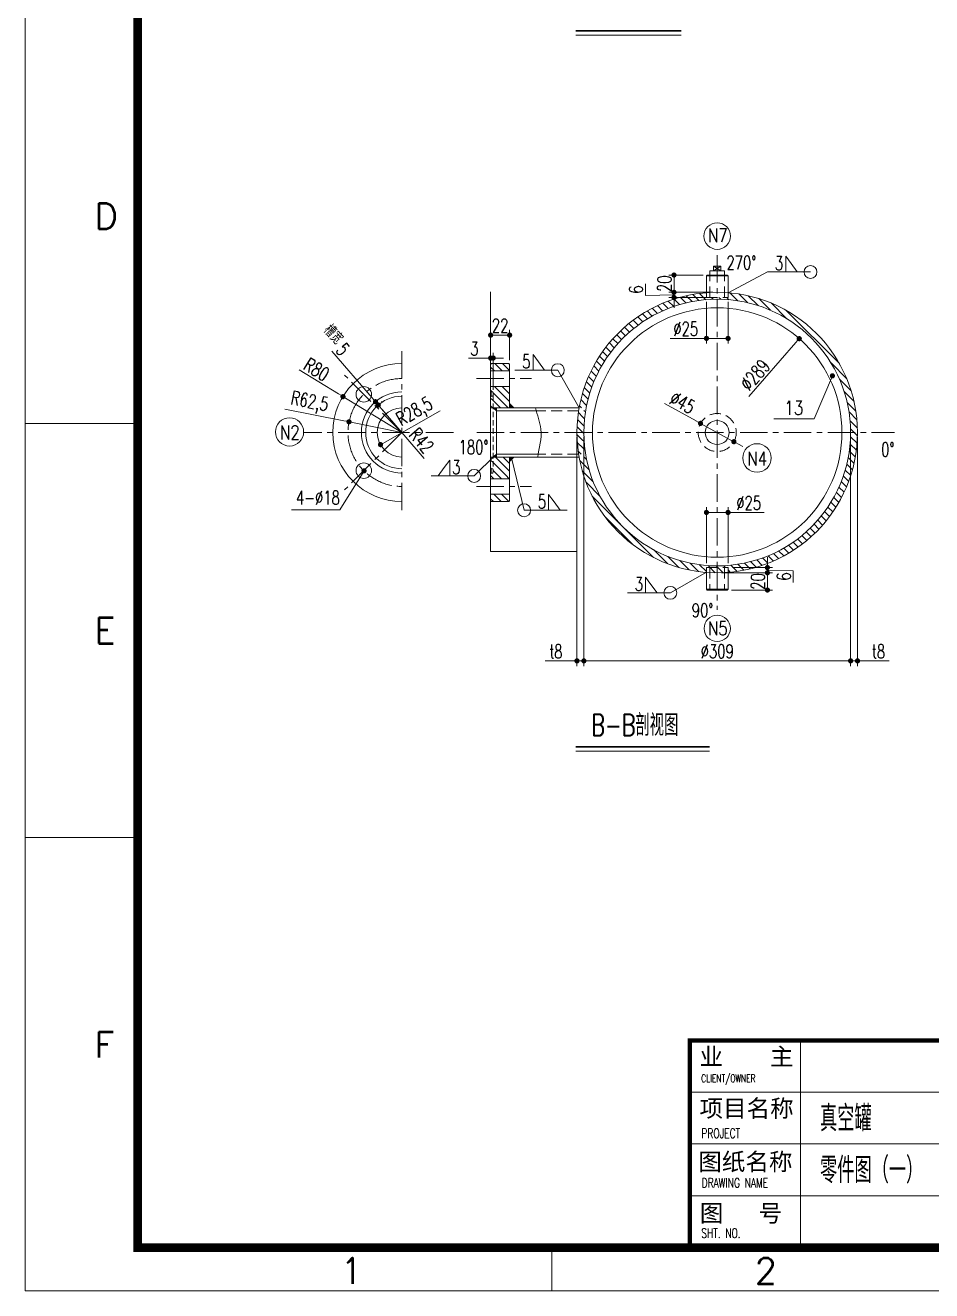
# Model space of a CAD drawing. Header units: millimetres. Extents: x 5291 to 15040, y -2201 to 1723.
# Drawn here: x 10390 to 11440, y -2201 to -735 of the extents above; entities that cross this region are included whole.
import ezdxf

# ---------------------------------------------------------------- set-up
doc = ezdxf.new("R2010")
doc.units = ezdxf.units.MM
doc.header["$LTSCALE"] = 0.5
doc.linetypes.add('CENTER', pattern=[50.8, 31.75, -6.35, 6.35, -6.35])
doc.linetypes.add('DASHED', pattern=[19.05, 12.7, -6.35])
for name, color, linetype, lineweight in [('图层1', 7, 'Continuous', 5), ('图层2', 2, 'Continuous', 20), ('图层5', 3, 'CENTER', 5), ('图框', 7, 'Continuous', 9)]:
    doc.layers.add(name, color=color, linetype=linetype, lineweight=lineweight)
doc.styles.add('图框文字1', font='romans.shx', dxfattribs={"bigfont": 'hztxt.shx'})
doc.styles.add('图框文字2', font='SIMKAI.TTF')
doc.styles.add('标注文字', font='txt.shx', dxfattribs={"width": 0.8, "bigfont": 'hztxt.shx'})
doc.styles.add('样式 1', font='txt.shx', dxfattribs={"width": 0.7, "height": 16, "bigfont": 'hzdx.shx'})
doc.dimstyles.new('ISO-25', dxfattribs={"dimtxt": 13, "dimasz": 11, "dimexe": 6, "dimexo": 5, "dimgap": 4, "dimtad": 1, "dimtxsty": 'Standard', "dimcen": 2.5, "dimadec": 0, "dimazin": 0, "dimtfac": 1, "dimtmove": 0, "dimatfit": 3, "dimfxl": 0, "dimarcsym": 0})
pattern_1 = [(135, (23081.793, -1492.0857), (4.490128, 4.490128), [])]

# ---------------------------------------------------------------- blocks, each defined once
blk = doc.blocks.new('_Dot')
at = {"color": 0, "linetype": 'ByBlock', "lineweight": -2}
blk.add_line((-0.5, 0), (-1, 0), dxfattribs=at)
at = {"color": 0, "linetype": 'ByBlock', "const_width": 0.5}
blk.add_lwpolyline([(-0.25, 0, 1), (0.25, 0, 1)], format="xyb", close=True, dxfattribs=at)
blk = doc.blocks.new('*D70')
at = {"layer": 'Defpoints', "color": 0, "lineweight": 9}
for p in [(11037.4, -1206.6), (11346.4, -1206.6), (11037.4, -1471.2)]:
    blk.add_point(p, dxfattribs=at)
at = {"layer": '图层1', "color": 4, "lineweight": 9}
for p, q in [((11037.4, -1211.6), (11037.4, -1477.2)), ((11346.4, -1211.6), (11346.4, -1477.2)), ((11340.4, -1471.2), (11043.4, -1471.2))]:
    blk.add_line(p, q, dxfattribs=at)
at = {"layer": '图层1', "color": 4, "lineweight": 9, "xscale": 6, "yscale": 6, "zscale": 6, "rotation": 180}
blk.add_blockref('_Dot', (11037.4, -1471.2), dxfattribs=at)
at = {"layer": '图层1', "color": 4, "lineweight": 9, "xscale": 6, "yscale": 6, "zscale": 6}
blk.add_blockref('_Dot', (11346.4, -1471.2), dxfattribs=at)
at = {"layer": '图层1', "color": 4, "lineweight": 9, "insert": (11191.9, -1460.2), "char_height": 16, "attachment_point": 5, "style": '样式 1'}
blk.add_mtext('%%C309', dxfattribs=at)
blk = doc.blocks.new('*D71')
at = {"layer": 'Defpoints', "color": 0, "lineweight": 9}
for p in [(11346.4, -1206.6), (11354.4, -1206.6), (11354.4, -1471.2)]:
    blk.add_point(p, dxfattribs=at)
at = {"layer": '图层1', "color": 4, "lineweight": 9}
for p, q in [((11346.4, -1211.6), (11346.4, -1477.2)), ((11354.4, -1211.6), (11354.4, -1477.2)), ((11340.4, -1471.2), (11334.4, -1471.2)), ((11346.4, -1471.2), (11354.4, -1471.2)), ((11360.4, -1471.2), (11391, -1471.2))]:
    blk.add_line(p, q, dxfattribs=at)
at = {"layer": '图层1', "color": 4, "lineweight": 9, "xscale": 6, "yscale": 6, "zscale": 6}
blk.add_blockref('_Dot', (11346.4, -1471.2), dxfattribs=at)
at = {"layer": '图层1', "color": 4, "lineweight": 9, "xscale": 6, "yscale": 6, "zscale": 6, "rotation": 180}
blk.add_blockref('_Dot', (11354.4, -1471.2), dxfattribs=at)
at = {"layer": '图层1', "color": 4, "lineweight": 9, "insert": (11378.7, -1460.2), "char_height": 16, "attachment_point": 5, "style": '样式 1'}
blk.add_mtext('t8', dxfattribs=at)
blk = doc.blocks.new('*D72')
at = {"layer": 'Defpoints', "color": 0, "lineweight": 9}
for p in [(11029.4, -1206.6), (11037.4, -1206.6), (11029.4, -1471.2)]:
    blk.add_point(p, dxfattribs=at)
at = {"layer": '图层1', "color": 4, "lineweight": 9}
for p, q in [((11029.4, -1211.6), (11029.4, -1477.2)), ((11037.4, -1211.6), (11037.4, -1477.2)), ((11023.4, -1471.2), (10992.7, -1471.2)), ((11037.4, -1471.2), (11029.4, -1471.2)), ((11043.4, -1471.2), (11049.4, -1471.2))]:
    blk.add_line(p, q, dxfattribs=at)
at = {"layer": '图层1', "color": 4, "lineweight": 9, "xscale": 6, "yscale": 6, "zscale": 6}
blk.add_blockref('_Dot', (11029.4, -1471.2), dxfattribs=at)
at = {"layer": '图层1', "color": 4, "lineweight": 9, "xscale": 6, "yscale": 6, "zscale": 6, "rotation": 180}
blk.add_blockref('_Dot', (11037.4, -1471.2), dxfattribs=at)
at = {"layer": '图层1', "color": 4, "lineweight": 9, "insert": (11005, -1460.2), "char_height": 16, "attachment_point": 5, "style": '样式 1'}
blk.add_mtext('t8', dxfattribs=at)
blk = doc.blocks.new('*D73')
at = {"layer": 'Defpoints', "color": 0, "lineweight": 9}
for p in [(11191.9, -1369.1), (11250, -1369.1), (11203.4, -1389.1)]:
    blk.add_point(p, dxfattribs=at)
at = {"layer": '图层1', "color": 4, "lineweight": 9}
for p, q in [((11196.9, -1369.1), (11256, -1369.1)), ((11250, -1383.1), (11250, -1375.1)), ((11208.4, -1389.1), (11256, -1389.1))]:
    blk.add_line(p, q, dxfattribs=at)
at = {"layer": '图层1', "color": 4, "lineweight": 9, "xscale": 6, "yscale": 6, "zscale": 6}
for p, rotation in [((11250, -1369.1), 90), ((11250, -1389.1), 270)]:
    blk.add_blockref('_Dot', p, dxfattribs=dict(at, rotation=rotation))
at = {"layer": '图层1', "color": 4, "lineweight": 9, "insert": (11239, -1379.1), "char_height": 16, "attachment_point": 5, "rotation": 90, "style": '样式 1'}
blk.add_mtext('20', dxfattribs=at)
blk = doc.blocks.new('*D74')
at = {"layer": 'Defpoints', "color": 0, "lineweight": 9}
for p in [(11204.4, -1363.1), (11250, -1363.1), (11191.9, -1369.1)]:
    blk.add_point(p, dxfattribs=at)
at = {"layer": '图层1', "color": 4, "lineweight": 9}
for p, q in [((11209.4, -1363.1), (11256, -1363.1)), ((11250, -1357.1), (11250, -1351.1)), ((11250, -1369.1), (11250, -1363.1)), ((11250, -1369.1), (11250, -1363.1)), ((11196.9, -1369.1), (11256, -1369.1)), ((11250, -1366.1), (11280, -1366.8)), ((11250, -1375.1), (11250, -1381.1)), ((11280, -1366.8), (11280, -1380.3))]:
    blk.add_line(p, q, dxfattribs=at)
at = {"layer": '图层1', "color": 4, "lineweight": 9, "xscale": 6, "yscale": 6, "zscale": 6}
for p, rotation in [((11250, -1363.1), 270), ((11250, -1369.1), 90)]:
    blk.add_blockref('_Dot', p, dxfattribs=dict(at, rotation=rotation))
at = {"layer": '图层1', "color": 4, "lineweight": 9, "insert": (11269, -1373.5), "char_height": 16, "attachment_point": 5, "rotation": 90, "style": '样式 1'}
blk.add_mtext('6', dxfattribs=at)
blk = doc.blocks.new('*D75')
at = {"layer": 'Defpoints', "color": 0, "lineweight": 9}
for p in [(11180.4, -1024.1), (11141.8, -1044.1), (11191.9, -1044.1)]:
    blk.add_point(p, dxfattribs=at)
at = {"layer": '图层1', "color": 4, "lineweight": 9}
for p, q in [((11175.4, -1024.1), (11135.8, -1024.1)), ((11141.8, -1030.1), (11141.8, -1038.1)), ((11186.9, -1044.1), (11135.8, -1044.1))]:
    blk.add_line(p, q, dxfattribs=at)
at = {"layer": '图层1', "color": 4, "lineweight": 9, "xscale": 6, "yscale": 6, "zscale": 6}
for p, rotation in [((11141.8, -1024.1), 90), ((11141.8, -1044.1), 270)]:
    blk.add_blockref('_Dot', p, dxfattribs=dict(at, rotation=rotation))
at = {"layer": '图层1', "color": 4, "lineweight": 9, "insert": (11130.8, -1034.1), "char_height": 16, "attachment_point": 5, "rotation": 90, "style": '样式 1'}
blk.add_mtext('20', dxfattribs=at)
blk = doc.blocks.new('*D76')
at = {"layer": 'Defpoints', "color": 0, "lineweight": 9}
for p in [(11141.8, -1050.1), (11191.9, -1044.1), (11191.9, -1050.1)]:
    blk.add_point(p, dxfattribs=at)
at = {"layer": '图层1', "color": 4, "lineweight": 9}
for p, q in [((11108.7, -1047.7), (11108.7, -1034.2)), ((11141.8, -1038.1), (11141.8, -1032.1)), ((11141.8, -1047.1), (11108.7, -1047.7)), ((11186.9, -1044.1), (11135.8, -1044.1)), ((11186.9, -1050.1), (11135.8, -1050.1)), ((11141.8, -1044.1), (11141.8, -1050.1)), ((11141.8, -1044.1), (11141.8, -1050.1)), ((11141.8, -1056.1), (11141.8, -1062.1))]:
    blk.add_line(p, q, dxfattribs=at)
at = {"layer": '图层1', "color": 4, "lineweight": 9, "xscale": 6, "yscale": 6, "zscale": 6}
for p, rotation in [((11141.8, -1044.1), 270), ((11141.8, -1050.1), 90)]:
    blk.add_blockref('_Dot', p, dxfattribs=dict(at, rotation=rotation))
at = {"layer": '图层1', "color": 4, "lineweight": 9, "insert": (11097.7, -1040.9), "char_height": 16, "attachment_point": 5, "rotation": 90, "style": '样式 1'}
blk.add_mtext('6', dxfattribs=at)
blk = doc.blocks.new('*D132')
at = {"layer": 'Defpoints', "color": 0, "lineweight": 9}
for p in [(11204.4, -1299.2), (11179.4, -1363.1), (11204.4, -1363.1)]:
    blk.add_point(p, dxfattribs=at)
at = {"layer": '图层1', "color": 4, "lineweight": 9}
for p, q in [((11179.4, -1358.1), (11179.4, -1293.2)), ((11185.4, -1299.2), (11198.4, -1299.2)), ((11204.4, -1358.1), (11204.4, -1293.2)), ((11204.4, -1299.2), (11246.2, -1299.2))]:
    blk.add_line(p, q, dxfattribs=at)
at = {"layer": '图层1', "color": 4, "lineweight": 9, "xscale": 6, "yscale": 6, "zscale": 6, "rotation": 180}
blk.add_blockref('_Dot', (11179.4, -1299.2), dxfattribs=at)
at = {"layer": '图层1', "color": 4, "lineweight": 9, "xscale": 6, "yscale": 6, "zscale": 6}
blk.add_blockref('_Dot', (11204.4, -1299.2), dxfattribs=at)
at = {"layer": '图层1', "color": 4, "lineweight": 9, "insert": (11228.3, -1288.2), "char_height": 16, "attachment_point": 5, "style": '样式 1'}
blk.add_mtext('%%c25', dxfattribs=at)
blk = doc.blocks.new('*D133')
at = {"layer": 'Defpoints', "color": 0, "lineweight": 9}
for p in [(11179.4, -1050.1), (11204.4, -1050.1), (11204.4, -1097.5)]:
    blk.add_point(p, dxfattribs=at)
at = {"layer": '图层1', "color": 4, "lineweight": 9}
for p, q in [((11179.4, -1055.1), (11179.4, -1103.5)), ((11204.4, -1055.1), (11204.4, -1103.5)), ((11179.4, -1097.5), (11137.5, -1097.5)), ((11198.4, -1097.5), (11185.4, -1097.5))]:
    blk.add_line(p, q, dxfattribs=at)
at = {"layer": '图层1', "color": 4, "lineweight": 9, "xscale": 6, "yscale": 6, "zscale": 6}
for p, rotation in [((11179.4, -1097.5), 180.0039764259171), ((11204.4, -1097.5), 0.003976425917068459)]:
    blk.add_blockref('_Dot', p, dxfattribs=dict(at, rotation=rotation))
at = {"layer": '图层1', "color": 4, "lineweight": 9, "insert": (11155.4, -1086.5), "char_height": 16, "attachment_point": 5, "rotation": 0.004, "style": '样式 1'}
blk.add_mtext('%%c25', dxfattribs=at)
blk = doc.blocks.new('*D134')
at = {"layer": 'Defpoints', "color": 0, "lineweight": 9}
for p in [(11172.5, -1196), (11211.2, -1217.2)]:
    blk.add_point(p, dxfattribs=at)
at = {"layer": '图层1', "color": 4, "lineweight": 9}
for p, q in [((11130.6, -1173), (11167.3, -1193.1)), ((11211.2, -1217.2), (11172.5, -1196)), ((11216.4, -1220.1), (11221.7, -1222.9))]:
    blk.add_line(p, q, dxfattribs=at)
at = {"layer": '图层1', "color": 4, "lineweight": 9, "xscale": 6, "yscale": 6, "zscale": 6}
for p, rotation in [((11172.5, -1196), 331.2714824617594), ((11211.2, -1217.2), 151.2714824617595)]:
    blk.add_blockref('_Dot', p, dxfattribs=dict(at, rotation=rotation))
at = {"layer": '图层1', "color": 4, "lineweight": 9, "insert": (11151.6, -1172), "char_height": 16, "attachment_point": 5, "rotation": 331.2715, "style": '样式 1'}
blk.add_mtext('%%c45', dxfattribs=at)
blk = doc.blocks.new('*D138')
at = {"layer": 'Defpoints', "color": 0, "lineweight": 9}
for p in [(11286.9, -1097.8), (11096.8, -1315.4)]:
    blk.add_point(p, dxfattribs=at)
at = {"layer": '图层1', "color": 4, "lineweight": 9}
blk.add_line((11228.4, -1164.8), (11283, -1102.3), dxfattribs=at)
at = {"layer": '图层1', "color": 4, "lineweight": 9, "xscale": 6, "yscale": 6, "zscale": 6, "rotation": 48.85093150876266}
blk.add_blockref('_Dot', (11286.9, -1097.8), dxfattribs=at)
at = {"layer": '图层1', "color": 4, "lineweight": 9, "insert": (11235.6, -1139.8), "char_height": 16, "attachment_point": 5, "rotation": 48.8509, "style": '样式 1'}
blk.add_mtext('∅289', dxfattribs=at)
blk = doc.blocks.new('图框(业主)')
at = {"layer": '图框', "color": 5}
for p, q in [((12.8, 24), (12.8, 0)), ((0, 18), (64, 18)), ((0, 12), (64, 12)), ((0, 6), (64, 6))]:
    blk.add_line(p, q, dxfattribs=at)
at = {"layer": '图框', "color": 5, "const_width": 0.5}
blk.add_lwpolyline([(0, 0), (64, 0), (64, 24), (0, 24)], close=True, dxfattribs=at)
at = {"layer": '图框', "color": 4, "style": '图框文字2'}
for s, p in [('业    主', (1.1, 21.13)), ('项目名称', (1.1, 15.13)), ('图纸名称', (0.96, 8.95)), ('图   号', (1.14, 2.98))]:
    blk.add_text(s, height=2, dxfattribs=at).set_placement(p)
at = {"layer": '图框', "color": 3, "style": '图框文字1', "width": 0.7}
for s, height, p in [('CLIENT/OWNER', 0.9, (1.3, 19.15)), ('PROJECT', 1.1, (1.32, 12.69)), ('DRAWING NAME', 1.1, (1.34, 6.95)), (' SHT. NO. ', 1.1, (0.79, 1.11))]:
    blk.add_text(s, height=height, dxfattribs=at).set_placement(p)
blk = doc.blocks.new('图框(A4)')
at = {"layer": '图框'}
for p, q in [((204.99, 442.59), (191.99, 442.59)), ((204.99, 394.59), (191.99, 394.59)), ((252.99, 347.09), (252.99, 342.09))]:
    blk.add_line(p, q, dxfattribs=at)
blk.add_lwpolyline([(191.99, 342.09), (401.99, 342.09), (401.99, 639.09), (191.99, 639.09)], close=True, dxfattribs=at)
at = {"layer": '图框', "color": 5, "const_width": 1}
blk.add_lwpolyline([(204.99, 347.09), (396.99, 347.09), (396.99, 634.09), (204.99, 634.09)], close=True, dxfattribs=at)
at = {"layer": '图框', "style": '图框文字1'}
for s, p in [('D', (199.99, 465.1)), ('E', (199.99, 417.1)), ('F', (199.99, 369.1)), ('1', (228.49, 342.89)), ('2', (276.49, 342.89))]:
    blk.add_text(s, height=3, dxfattribs=at).set_placement(p)
blk = doc.blocks.new('*D212')
at = {"layer": 'Defpoints', "color": 0, "lineweight": 9}
for p in [(10826.6, -1206.5), (10801.8, -1220.6)]:
    blk.add_point(p, dxfattribs=at)
at = {"layer": '图层1', "color": 4, "lineweight": 9}
blk.add_line((10871, -1181.5), (10807, -1217.6), dxfattribs=at)
at = {"layer": '图层1', "color": 4, "lineweight": 9, "xscale": 6, "yscale": 6, "zscale": 6, "rotation": 209.4377041786232}
blk.add_blockref('_Dot', (10801.8, -1220.6), dxfattribs=at)
at = {"layer": '图层1', "color": 4, "lineweight": 9, "insert": (10842, -1183.7), "char_height": 16, "attachment_point": 5, "rotation": 29.4377, "style": '样式 1'}
blk.add_mtext('R28,5', dxfattribs=at)
blk = doc.blocks.new('*D213')
at = {"layer": 'Defpoints', "color": 0, "lineweight": 9}
for p in [(10765.3, -1194.2), (10826.6, -1206.5)]:
    blk.add_point(p, dxfattribs=at)
at = {"layer": '图层1', "color": 4, "lineweight": 9}
for p, q in [((10691.1, -1179.4), (10759.5, -1193.1)), ((10826.6, -1206.5), (10765.3, -1194.2))]:
    blk.add_line(p, q, dxfattribs=at)
at = {"layer": '图层1', "color": 4, "lineweight": 9, "xscale": 6, "yscale": 6, "zscale": 6, "rotation": 348.6533299925478}
blk.add_blockref('_Dot', (10765.3, -1194.2), dxfattribs=at)
at = {"layer": '图层1', "color": 4, "lineweight": 9, "insert": (10719.4, -1172.4), "char_height": 16, "attachment_point": 5, "rotation": 348.6533, "style": '样式 1'}
blk.add_mtext('R62,5', dxfattribs=at)
blk = doc.blocks.new('*D214')
at = {"layer": 'Defpoints', "color": 0, "lineweight": 9}
for p in [(10758.3, -1165), (10826.6, -1206.5)]:
    blk.add_point(p, dxfattribs=at)
at = {"layer": '图层1', "color": 4, "lineweight": 9}
for p, q in [((10707.5, -1134.1), (10753.1, -1161.8)), ((10826.6, -1206.5), (10758.3, -1165))]:
    blk.add_line(p, q, dxfattribs=at)
at = {"layer": '图层1', "color": 4, "lineweight": 9, "xscale": 6, "yscale": 6, "zscale": 6, "rotation": 328.6860065285602}
blk.add_blockref('_Dot', (10758.3, -1165), dxfattribs=at)
at = {"layer": '图层1', "color": 4, "lineweight": 9, "insert": (10727.8, -1133.5), "char_height": 16, "attachment_point": 5, "rotation": 328.686, "style": '样式 1'}
blk.add_mtext('R80', dxfattribs=at)
blk = doc.blocks.new('*D215')
at = {"layer": 'Defpoints', "color": 0, "lineweight": 9}
for p in [(10951.4, -1093.7), (10929.4, -1127.6), (10951.4, -1127.6)]:
    blk.add_point(p, dxfattribs=at)
at = {"layer": '图层1', "color": 4, "lineweight": 9}
for p, q in [((10929.4, -1122.6), (10929.4, -1087.7)), ((10935.4, -1093.7), (10945.4, -1093.7)), ((10951.4, -1122.6), (10951.4, -1087.7))]:
    blk.add_line(p, q, dxfattribs=at)
at = {"layer": '图层1', "color": 4, "lineweight": 9, "xscale": 6, "yscale": 6, "zscale": 6, "rotation": 180}
blk.add_blockref('_Dot', (10929.4, -1093.7), dxfattribs=at)
at = {"layer": '图层1', "color": 4, "lineweight": 9, "xscale": 6, "yscale": 6, "zscale": 6}
blk.add_blockref('_Dot', (10951.4, -1093.7), dxfattribs=at)
at = {"layer": '图层1', "color": 4, "lineweight": 9, "insert": (10940.4, -1082.7), "char_height": 16, "attachment_point": 5, "style": '样式 1'}
blk.add_mtext('22', dxfattribs=at)
blk = doc.blocks.new('*D216')
at = {"layer": 'Defpoints', "color": 0, "lineweight": 9}
for p in [(10799.2, -1174.7), (10826.6, -1206.5)]:
    blk.add_point(p, dxfattribs=at)
at = {"layer": '图层1', "color": 4, "lineweight": 9}
blk.add_line((10852.5, -1236.7), (10803.1, -1179.2), dxfattribs=at)
at = {"layer": '图层1', "color": 4, "lineweight": 9, "xscale": 6, "yscale": 6, "zscale": 6, "rotation": 130.6919488227087}
blk.add_blockref('_Dot', (10799.2, -1174.7), dxfattribs=at)
at = {"layer": '图层1', "color": 4, "lineweight": 9, "insert": (10849.2, -1215.9), "char_height": 16, "attachment_point": 5, "rotation": 310.6919, "style": '样式 1'}
blk.add_mtext('R42', dxfattribs=at)
blk = doc.blocks.new('*D217')
at = {"layer": 'Defpoints', "color": 0, "lineweight": 9}
for p in [(10929.4, -1120.3), (10929.4, -1162), (10932.4, -1162)]:
    blk.add_point(p, dxfattribs=at)
at = {"layer": '图层1', "color": 4, "lineweight": 9}
for p, q in [((10929.4, -1157), (10929.4, -1114.3)), ((10932.4, -1157), (10932.4, -1114.3)), ((10923.4, -1120.3), (10903.9, -1120.3)), ((10932.4, -1120.3), (10929.4, -1120.3)), ((10938.4, -1120.3), (10944.4, -1120.3))]:
    blk.add_line(p, q, dxfattribs=at)
at = {"layer": '图层1', "color": 4, "lineweight": 9, "xscale": 6, "yscale": 6, "zscale": 6}
blk.add_blockref('_Dot', (10929.4, -1120.3), dxfattribs=at)
at = {"layer": '图层1', "color": 4, "lineweight": 9, "xscale": 6, "yscale": 6, "zscale": 6, "rotation": 180}
blk.add_blockref('_Dot', (10932.4, -1120.3), dxfattribs=at)
at = {"layer": '图层1', "color": 4, "lineweight": 9, "insert": (10910.6, -1109.3), "char_height": 16, "attachment_point": 5, "style": '样式 1'}
blk.add_mtext('3', dxfattribs=at)
blk = doc.blocks.new('*D211')
at = {"layer": 'Defpoints', "color": 0, "lineweight": 9}
for p in [(10796, -1170.9), (10796, -1170.9), (10799.2, -1174.7)]:
    blk.add_point(p, dxfattribs=at)
at = {"layer": '图层1', "color": 4, "lineweight": 9}
for p, q in [((10792.1, -1166.4), (10745.5, -1112.2)), ((10799.2, -1174.7), (10796, -1170.9)), ((10799.8, -1167.6), (10800.5, -1167)), ((10803, -1171.4), (10803.8, -1170.8)), ((10803.1, -1179.2), (10807.1, -1183.8))]:
    blk.add_line(p, q, dxfattribs=at)
at = {"layer": '图层1', "color": 4, "lineweight": 9, "xscale": 6, "yscale": 6, "zscale": 6}
for p, rotation in [((10796, -1170.9), 310.6919488227659), ((10799.2, -1174.7), 130.6919488227659)]:
    blk.add_blockref('_Dot', p, dxfattribs=dict(at, rotation=rotation))
at = {"layer": '图层1', "color": 4, "lineweight": 9, "insert": (10758.3, -1110.2), "char_height": 16, "attachment_point": 5, "rotation": 310.6919, "style": '样式 1'}
blk.add_mtext('5', dxfattribs=at)

msp = doc.modelspace()

# ---------------------------------------------------------------- hatches: boundary and pattern name
at = {"layer": '图层1', "lineweight": 9}
h = msp.add_hatch(dxfattribs=at)
h.set_pattern_fill('ANSI31', scale=2, angle=90, style=0)
h.set_pattern_definition([(135, (534.8805, -368.1193), (-4.490128, -4.490128), [])])
h.paths.add_polyline_path([(11204.36, -1044.56), (11204.36, -1050.08), (11191.86, -1050.08), (11191.86, -1052.08, -0.4142042), (11346.36, -1206.58), (11354.36, -1206.58, 0.3918274)])
h.paths.add_polyline_path([(11191.86, -1052.08), (11191.86, -1050.08), (11179.36, -1050.08), (11179.36, -1044.56, 0.3418269), (11031.88, -1178.08), (11037.97, -1178.08, 0.045824), (11035.36, -1206.59), (11037.36, -1206.59, -0.4142245)])
h.paths.add_polyline_path([(11035.36, -1206.59), (11029.36, -1206.59, 0.0386248), (11031.29, -1231.58), (11037.37, -1231.58, -0.0401201)])
h.paths.add_polyline_path([(11037.37, -1181.58), (11031.29, -1181.58, 0.0386341), (11029.36, -1206.58, 0.0000091), (11029.36, -1206.59), (11029.37, -1206.59), (11029.37, -1206.59), (11035.36, -1206.59, -0.0401388)])
h.paths.add_polyline_path([(11037.36, -1206.59), (11035.36, -1206.59, 0.0458053), (11037.97, -1235.08), (11031.88, -1235.08, 0.3418463), (11179.37, -1368.6), (11179.37, -1368.59), (11179.37, -1363.08), (11191.86, -1363.08), (11191.86, -1361.08, -0.4142026)])
h.paths.add_polyline_path([(11191.86, -1363.08), (11183.37, -1363.08), (11183.37, -1368.86, 0.0130663), (11191.86, -1369.08)])
h.paths.add_polyline_path([(11200.37, -1363.08), (11191.86, -1363.08), (11191.86, -1369.08, 0.013101), (11200.37, -1368.86)])
h.paths.add_polyline_path([(11354.36, -1206.58, 0.000008), (11354.36, -1206.58), (11346.36, -1206.58, -0.4142229), (11191.86, -1361.08), (11191.86, -1363.08), (11204.37, -1363.08), (11204.37, -1368.6, 0.3918167)])
h = msp.add_hatch(dxfattribs=at)
h.set_pattern_fill('ANSI31', scale=2, style=0)
h.set_pattern_definition(pattern_1)
h.paths.add_polyline_path([(10929.36, -1127.59), (10930.36, -1126.59), (10950.36, -1126.59), (10951.36, -1127.59), (10951.36, -1135.09), (10929.36, -1135.09)])
h = msp.add_hatch(dxfattribs=at)
h.set_pattern_fill('ANSI31', scale=2, style=0)
h.set_pattern_definition(pattern_1)
h.paths.add_polyline_path([(10932.36, -1163.54), (10932.36, -1160.54, 0.4142136), (10931.36, -1159.54), (10929.86, -1159.54), (10929.36, -1159.04), (10929.36, -1153.09), (10951.36, -1153.09), (10951.36, -1178.09), (10932.36, -1178.09)])
h = msp.add_hatch(dxfattribs=at)
h.set_pattern_fill('ANSI31', scale=2, style=0)
h.set_pattern_definition(pattern_1)
h.paths.add_polyline_path([(10929.36, -1165.04), (10929.86, -1164.54), (10931.36, -1164.54, 0.4142136), (10932.36, -1163.54), (10932.36, -1178.09), (10929.36, -1178.09)], flags=17)
for points in [[(10936.36, -1178.09), (10936.36, -1181.59), (10932.36, -1178.09)], [(10951.36, -1178.09), (10951.36, -1173.09), (10956.36, -1178.09)], [(10936.36, -1235.09), (10932.36, -1235.09), (10936.36, -1231.59)], [(10956.36, -1235.09), (10951.36, -1240.09), (10951.36, -1235.09)]]:
    msp.add_hatch(color=7, dxfattribs=at).paths.add_polyline_path(points)
h = msp.add_hatch(dxfattribs=at)
h.set_pattern_fill('ANSI31', style=0)
h.set_pattern_definition([(135, (23081.7928, -1492.0857), (2.245064, 2.245064), [])])
h.paths.add_polyline_path([(10929.36, -1235.09), (10932.36, -1235.09), (10932.36, -1235.29), (10929.36, -1238.23)], flags=17)
h = msp.add_hatch(dxfattribs=at)
h.set_pattern_fill('ANSI31', scale=2, style=0)
h.set_pattern_definition(pattern_1)
h.paths.add_polyline_path([(10932.36, -1235.29), (10932.57, -1235.09), (10951.36, -1235.09), (10951.36, -1244.26), (10945.42, -1260.09), (10929.36, -1260.09), (10929.36, -1254.04), (10929.86, -1253.54), (10931.36, -1253.54, 0.4142136), (10932.36, -1252.54), (10932.36, -1249.54)])
h = msp.add_hatch(dxfattribs=at)
h.set_pattern_fill('ANSI31', scale=2, style=0)
h.set_pattern_definition(pattern_1)
h.paths.add_polyline_path([(10929.36, -1238.23), (10932.36, -1235.29), (10932.36, -1249.54, 0.4142136), (10931.36, -1248.54), (10929.86, -1248.54), (10929.36, -1248.04)], flags=17)
h = msp.add_hatch(dxfattribs=at)
h.set_pattern_fill('ANSI31', scale=2, style=0)
h.set_pattern_definition(pattern_1)
h.paths.add_polyline_path([(10951.36, -1244.26), (10951.36, -1260.09), (10945.42, -1260.09)])
h = msp.add_hatch(dxfattribs=at)
h.set_pattern_fill('ANSI31', scale=2, style=0)
h.set_pattern_definition(pattern_1)
h.paths.add_polyline_path([(10929.36, -1278.09), (10938.68, -1278.09), (10935.49, -1286.59), (10930.36, -1286.59), (10929.36, -1285.59)])
h = msp.add_hatch(dxfattribs=at)
h.set_pattern_fill('ANSI31', scale=2, style=0)
h.set_pattern_definition(pattern_1)
h.paths.add_polyline_path([(10938.68, -1278.09), (10951.36, -1278.09), (10951.36, -1285.59), (10950.36, -1286.59), (10935.49, -1286.59)])

# ---------------------------------------------------------------- linework, layer by layer
at = {"layer": '图层1', "color": 7, "lineweight": 30}
for p, q in [((11028.01, -741.12), (11150.29, -741.12)), ((11028.01, -1570.96), (11183.07, -1570.96))]:
    msp.add_line(p, q, dxfattribs=at)
at = {"layer": '图层1', "color": 7, "lineweight": 13}
for p, q in [((11028.01, -745.95), (11150.29, -745.95)), ((11028.01, -1575.8), (11183.07, -1575.8))]:
    msp.add_line(p, q, dxfattribs=at)
at = {"layer": '图层1', "color": 7, "lineweight": 9}
for p, q in [((11179.36, -1025.08), (11180.36, -1024.08)), ((11179.36, -1025.08), (11204.36, -1025.08)), ((11179.36, -1044.57), (11179.36, -1025.08)), ((11180.36, -1024.08), (11203.36, -1024.08)), ((11187.7, -1013.74), (11196.01, -1019.17)), ((11187.7, -1019.17), (11196.01, -1013.74)), ((11203.36, -1024.08), (11204.36, -1025.08)), ((11204.36, -1044.56), (11250.21, -1020.54)), ((11204.36, -1044.56), (11204.36, -1025.08)), ((11299.92, -1020.54), (11250.16, -1020.54)), ((10929.36, -1344.37), (10929.36, -1043.46)), ((11007.22, -1134.39), (10957.45, -1134.39)), ((11031.88, -1178.09), (11007.26, -1134.39)), ((10801.19, -1176.97), (10793.48, -1168)), ((10929.36, -1159.04), (10929.36, -1165.04)), ((10929.86, -1164.54), (10929.36, -1165.04)), ((10929.36, -1165.04), (10929.36, -1206.59)), ((10929.86, -1159.54), (10931.36, -1159.54)), ((10929.86, -1159.54), (10929.86, -1164.54)), ((10931.36, -1164.54), (10929.86, -1164.54)), ((10932.36, -1160.54), (10932.36, -1163.54)), ((10932.36, -1178.09), (10936.36, -1181.59)), ((10956.36, -1178.09), (10951.36, -1173.09)), ((10932.36, -1235.09), (10936.36, -1231.59)), ((10934.36, -1233.34), (10910.29, -1256.88)), ((10956.36, -1235.09), (10951.36, -1240.09)), ((10968.15, -1296.68), (10953.86, -1237.59)), ((10860.52, -1256.88), (10910.29, -1256.88)), ((10929.36, -1248.04), (10929.36, -1254.04)), ((10929.86, -1253.54), (10929.36, -1254.04)), ((10929.86, -1248.54), (10931.36, -1248.54)), ((10929.86, -1248.54), (10929.86, -1253.54)), ((10931.36, -1253.54), (10929.86, -1253.54)), ((10932.36, -1249.54), (10932.36, -1252.54)), ((11017.91, -1296.68), (10968.15, -1296.68)), ((11029.36, -1344.37), (10929.36, -1344.37)), ((11179.37, -1368.59), (11137.55, -1392.35)), ((11179.37, -1368.59), (11179.37, -1388.08)), ((11204.37, -1368.6), (11204.37, -1388.08)), ((11137.5, -1392.35), (11087.74, -1392.35)), ((11179.37, -1388.08), (11180.37, -1389.08)), ((11179.37, -1388.08), (11204.37, -1388.08)), ((11180.37, -1389.08), (11203.37, -1389.08)), ((11203.37, -1389.08), (11204.37, -1388.08))]:
    msp.add_line(p, q, dxfattribs=at)
at = {"layer": '图层1', "color": 7}
for p, q in [((10929.86, -1159.54), (10929.36, -1159.04)), ((10929.86, -1248.54), (10929.36, -1248.04))]:
    msp.add_line(p, q, dxfattribs=at)
at = {"layer": '图层1', "color": 7, "linetype": 'DASHED', "lineweight": 9}
msp.add_line((10932.36, -1163.54), (10932.36, -1249.54), dxfattribs=at)
at = {"layer": '图层1', "color": 7, "lineweight": 9}
for points in [[(11271.18, -1002.33), (11277.55, -1010.85), (11284.59, -1020.54), (11271.18, -1020.54)], [(11183.36, -1019.17), (11200.36, -1019.17), (11200.36, -1024.08), (11183.36, -1024.08)], [(11187.7, -1013.74), (11196.01, -1013.74), (11196.01, -1019.17), (11187.7, -1019.17)], [(10978.47, -1116.19), (10984.84, -1124.71), (10991.88, -1134.39), (10978.47, -1134.39)], [(10881.96, -1238.67), (10875.59, -1247.19), (10868.55, -1256.88), (10881.96, -1256.88)], [(10996.47, -1278.47), (11002.84, -1286.99), (11009.88, -1296.68), (10996.47, -1296.68)], [(11108.76, -1374.15), (11115.13, -1382.67), (11122.17, -1392.35), (11108.76, -1392.35)]]:
    msp.add_lwpolyline(points, close=True, dxfattribs=at)
for centre, radius in [((11191.86, -978.92), 15.4), ((11299.92, -1020.54), 7.49), ((11007.22, -1134.39), 7.49), ((10782.42, -1162.34), 9), ((10696.4, -1205.92), 16.33), ((11191.82, -1206.58), 13.96), ((11237.97, -1236.02), 16.51), ((10782.42, -1250.74), 9), ((10910.29, -1256.88), 7.49), ((10968.15, -1296.68), 7.49), ((11137.5, -1392.35), 7.49), ((11191.86, -1433.6), 15.23)]:
    msp.add_circle(centre, radius, dxfattribs=at)
for centre, radius, start, end in [((10826.62, -1206.54), 80, 90, 270), ((10826.62, -1206.54), 47, 90, 270), ((10826.62, -1206.54), 42, 90, 270), ((10931.36, -1160.54), 1, 360, 90), ((10931.36, -1163.54), 1, 270, 360), ((10826.62, -1206.54), 28.51, 90, 270), ((10931.36, -1249.54), 1, 360, 90), ((10931.36, -1252.54), 1, 270, 360)]:
    msp.add_arc(centre, radius, start, end, dxfattribs=at)
msp.add_open_spline([(10981.51, -1178.09), (10983.02, -1186.11), (10991.6, -1205.6), (10985.53, -1224.46), (10983.9, -1235.09)], degree=3, knots=[41.1863806, 41.1863806, 41.1863806, 41.1863806, 65.7293102, 98.032769, 98.032769, 98.032769, 98.032769], dxfattribs=at)
at = {"layer": '图层2', "color": 7, "linetype": 'DASHED', "ltscale": 2}
for p, q in [((11183.36, -1050.08), (11183.36, -1025.08)), ((11200.36, -1050.08), (11200.36, -1025.08)), ((11179.36, -1050.08), (11179.36, -1044.57)), ((11179.36, -1050.08), (11204.36, -1050.08)), ((11204.36, -1050.08), (11204.36, -1044.56)), ((11031.29, -1181.59), (10982.29, -1181.59)), ((11031.29, -1231.59), (10984.5, -1231.59)), ((11179.37, -1363.08), (11179.37, -1368.59)), ((11179.37, -1363.08), (11204.37, -1363.08)), ((11183.37, -1363.08), (11183.37, -1388.08)), ((11200.37, -1363.08), (11200.37, -1388.08)), ((11204.37, -1363.08), (11204.37, -1368.6))]:
    msp.add_line(p, q, dxfattribs=at)
at = {"layer": '图层2', "color": 7}
for p, q in [((10930.36, -1126.59), (10929.36, -1127.59)), ((10929.36, -1127.59), (10929.36, -1159.04)), ((10950.36, -1126.59), (10930.36, -1126.59)), ((10950.36, -1126.59), (10951.36, -1127.59)), ((10951.36, -1127.59), (10951.36, -1178.09)), ((10929.36, -1135.09), (10951.36, -1135.09)), ((10929.36, -1153.09), (10951.36, -1153.09)), ((11031.88, -1178.09), (10929.36, -1178.09)), ((10936.36, -1178.09), (10936.36, -1235.09)), ((10982.29, -1181.59), (10936.36, -1181.59)), ((10929.36, -1285.59), (10929.36, -1206.59)), ((10984.5, -1231.59), (10936.36, -1231.59)), ((11031.88, -1235.09), (10929.36, -1235.09)), ((10951.36, -1235.09), (10951.36, -1285.59)), ((10929.36, -1260.09), (10951.36, -1260.09)), ((10929.36, -1278.09), (10951.36, -1278.09)), ((10930.36, -1286.59), (10929.36, -1285.59)), ((10950.36, -1286.59), (10930.36, -1286.59)), ((10951.36, -1285.59), (10950.36, -1286.59))]:
    msp.add_line(p, q, dxfattribs=at)
for radius in [162.5, 154.5, 144.5]:
    msp.add_circle((11191.86, -1206.58), radius, dxfattribs=at)
at = {"layer": '图层2', "color": 7, "linetype": 'DASHED', "ltscale": 2}
msp.add_circle((11191.86, -1206.58), 22.04, dxfattribs=at)
at = {"layer": '图层5', "color": 7, "ltscale": 2}
for p, q in [((11191.86, -1001.01), (11191.86, -1412.15)), ((10826.62, -1112.35), (10826.62, -1300.74)), ((10826.62, -1206.54), (10760.01, -1139.94)), ((10912.88, -1144.09), (10976.82, -1144.09)), ((10886.21, -1206.54), (10713.08, -1206.54)), ((10826.62, -1206.54), (10760.01, -1273.15)), ((10913.49, -1206.59), (11397.43, -1206.57)), ((10912.88, -1269.09), (10976.82, -1269.09))]:
    msp.add_line(p, q, dxfattribs=at)
msp.add_arc((10826.62, -1206.54), 62.51, 90, 270, dxfattribs=at)

# ---------------------------------------------------------------- block references
at = {"color": 7, "xscale": 10, "yscale": 10, "zscale": 10}
msp.add_blockref('图框(业主)', (11160.32, -2151.05), dxfattribs=at)
at = {"layer": '图框', "color": 7, "xscale": 10, "yscale": 10, "zscale": 10}
msp.add_blockref('图框(A4)', (8470.4, -5621.95), dxfattribs=at)

# ---------------------------------------------------------------- texts
at = {"layer": '图层1', "color": 7, "lineweight": 9}
for s, insert, char_height, width, attachment_point, rotation, style in [('N7', (11181, -986.15), 16, 46.7898, 7, 0.00398, '标注文字'), ('槽宽', (10760.15, -1096.12), 14, 31.4421, 3, 312.82381, '样式 1'), ('N2', (10685.22, -1214.51), 16, 46.7898, 7, 0.00398, '标注文字'), ('N4', (11226.62, -1244.85), 16, 46.7898, 7, 0.00398, '标注文字'), ('N5', (11181, -1441.5), 16, 46.7898, 7, 0.00398, '标注文字')]:
    msp.add_mtext(s, dxfattribs=dict(at, insert=insert, char_height=char_height, width=width, attachment_point=attachment_point, rotation=rotation, style=style))
at = {"layer": '图层1', "color": 7, "lineweight": 9, "char_height": 16}
for s, insert, width, attachment_point, style in [('{\\C4;270%%D}', (11202.53, -1001.79), 16.4067, 1, '样式 1'), ('3', (11258.71, -1002.33), 12.4728, 1, '样式 1'), ('5', (10966, -1116.18), 12.4728, 1, '样式 1'), ('13', (11269.58, -1169.95), 50.7636, 1, '标注文字'), ('{\\C4;180%%D}', (10892.29, -1215.56), 16.4067, 1, '样式 1'), ('{\\C4;0%%D}', (11381.8, -1218.23), 16.4067, 1, '样式 1'), ('3', (10894.43, -1238.67), 12.4728, 3, '样式 1'), ('{\\C4;4-%%C18}', (10703.88, -1274.04), 60.7738, 1, '样式 1'), ('5', (10984, -1278.47), 12.4728, 1, '样式 1'), ('3', (11096.29, -1374.14), 12.4728, 1, '样式 1'), ('{\\C4;90%%D}', (11162.36, -1404.69), 16.4067, 1, '样式 1')]:
    msp.add_mtext(s, dxfattribs=dict(at, insert=insert, width=width, attachment_point=attachment_point, style=style))
at = {"layer": '图层1', "color": 7, "attachment_point": 1, "style": '样式 1'}
for s, insert, char_height, width in [('{\\C4;B-B剖视图}', (11045.98, -1533.08), 25, 125.982), ('真空罐', (11310.92, -1986.36), 30, 147.2924), ('零件图（一）', (11310.92, -2046.36), 30, 188.5943)]:
    msp.add_mtext(s, dxfattribs=dict(at, insert=insert, char_height=char_height, width=width))

# ---------------------------------------------------------------- dimensions: what is measured, and where the dimension line sits
at = {"layer": '图层1', "color": 7, "lineweight": 9}
for base, p1, p2, angle, override, picture, middle, dimtype in [((11141.78, -1044.08), (11180.36, -1024.08), (11191.86, -1044.08), 90, {"dimtxt": 16, "dimasz": 6, "dimgap": 3, "dimdec": 1, "dimtxsty": '样式 1', "dimblk": 'Dot', "dimcen": 6, "dimclrd": 4, "dimclre": 4, "dimclrt": 4, "dimtdec": 1, "dimldrblk": 'Dot', "dimlwd": 9, "dimlwe": 9}, '*D75', (11141.78, -1034.08), 160), ((11141.78, -1050.08), (11191.86, -1044.08), (11191.86, -1050.08), 90, {"dimtxt": 16, "dimasz": 6, "dimgap": 3, "dimdec": 1, "dimtxsty": '样式 1', "dimblk": 'Dot', "dimcen": 6, "dimclrd": 4, "dimclre": 4, "dimclrt": 4, "dimtdec": 1, "dimtmove": 1, "dimldrblk": 'Dot', "dimlwd": 9, "dimlwe": 9}, '*D76', (11108.73, -1044.67), 160), ((10951.36, -1093.68), (10929.36, -1127.59), (10951.36, -1127.59), 180, {"dimtxt": 16, "dimasz": 6, "dimgap": 3, "dimdec": 1, "dimtxsty": '样式 1', "dimblk": 'Dot', "dimcen": 6, "dimclrd": 4, "dimclre": 4, "dimclrt": 4, "dimtdec": 1, "dimldrblk": 'Dot', "dimlwd": 9, "dimlwe": 9}, '*D215', (10940.36, -1093.68), 160), ((10795.97, -1170.91), (10799.23, -1174.7), (10795.97, -1170.91), 130.69195, {"dimtxt": 16, "dimasz": 6, "dimgap": 3, "dimdec": 1, "dimtxsty": '样式 1', "dimblk": 'Dot', "dimcen": 6, "dimclrd": 4, "dimclre": 4, "dimclrt": 4, "dimtdec": 1, "dimldrblk": 'Dot', "dimlwd": 9, "dimlwe": 9}, '*D211', (10749.91, -1117.34), 161), ((11249.99, -1363.08), (11191.86, -1369.08), (11204.37, -1363.08), 90, {"dimtxt": 16, "dimasz": 6, "dimgap": 3, "dimdec": 1, "dimtxsty": '样式 1', "dimblk": 'Dot', "dimcen": 6, "dimclrd": 4, "dimclre": 4, "dimclrt": 4, "dimtdec": 1, "dimtmove": 1, "dimldrblk": 'Dot', "dimlwd": 9, "dimlwe": 9}, '*D74', (11279.97, -1369.81), 160), ((11249.99, -1369.08), (11203.37, -1389.08), (11191.86, -1369.08), 90, {"dimtxt": 16, "dimasz": 6, "dimgap": 3, "dimdec": 1, "dimtxsty": '样式 1', "dimblk": 'Dot', "dimcen": 6, "dimclrd": 4, "dimclre": 4, "dimclrt": 4, "dimtdec": 1, "dimldrblk": 'Dot', "dimlwd": 9, "dimlwe": 9}, '*D73', (11249.99, -1379.08), 160)]:
    dim = msp.add_linear_dim(base=base, p1=p1, p2=p2, angle=angle, dimstyle='ISO-25', override=override, dxfattribs=at)
    dim.commit()
    dim.dimension.update_dxf_attribs({"geometry": picture, "text_midpoint": middle, "dimtype": dimtype})
dim = msp.add_linear_dim(base=(11204.36, -1097.47), p1=(11179.36, -1050.08), p2=(11204.36, -1050.08), angle=0.00398, text='%%c25', dimstyle='ISO-25', override={"dimtxt": 16, "dimasz": 6, "dimgap": 3, "dimdec": 1, "dimtxsty": '样式 1', "dimblk": 'Dot', "dimcen": 6, "dimclrd": 4, "dimclre": 4, "dimclrt": 4, "dimtdec": 1, "dimldrblk": 'Dot', "dimlwd": 9, "dimlwe": 9}, dxfattribs=at)
dim.commit()
dim.dimension.update_dxf_attribs({"geometry": '*D133', "text_midpoint": (11155.43, -1097.47), "dimtype": 160})
dim = msp.add_linear_dim(base=(10929.36, -1120.31), p1=(10932.36, -1162.04), p2=(10929.36, -1162.04), angle=180, dimstyle='ISO-25', override={"dimtxt": 16, "dimasz": 6, "dimgap": 3, "dimdec": 1, "dimtxsty": '样式 1', "dimblk": 'Dot', "dimcen": 6, "dimclrd": 4, "dimclre": 4, "dimclrt": 4, "dimtdec": 1, "dimldrblk": 'Dot', "dimlwd": 9, "dimlwe": 9}, dxfattribs=at)
dim.commit()
dim.dimension.update_dxf_attribs({"geometry": '*D217', "text_midpoint": (10910.62, -1109.31)})
dim = msp.add_diameter_dim_2p(p1=(11096.77, -1315.39), p2=(11286.94, -1097.77), dimstyle='ISO-25', override={"dimtxt": 16, "dimasz": 6, "dimgap": 3, "dimdec": 1, "dimtxsty": '样式 1', "dimblk": 'Dot', "dimcen": 6, "dimclrd": 4, "dimclre": 4, "dimclrt": 4, "dimtdec": 1, "dimldrblk": 'Dot', "dimlwd": 9, "dimlwe": 9}, dxfattribs=at)
dim.commit()
dim.dimension.update_dxf_attribs({"geometry": '*D138', "text_midpoint": (11243.88, -1147.05), "dimtype": 163})
for mpoint, override, picture, middle in [((10758.27, -1164.96), {"dimtxt": 16, "dimasz": 6, "dimgap": 3, "dimdec": 1, "dimtxsty": '样式 1', "dimblk": 'Dot', "dimcen": 6, "dimclrd": 4, "dimclre": 4, "dimclrt": 4, "dimtdec": 1, "dimldrblk": 'Dot', "dimlwd": 9, "dimlwe": 9}, '*D214', (10722.06, -1142.93)), ((10765.33, -1194.24), {"dimtxt": 16, "dimasz": 6, "dimgap": 3, "dimdec": 1, "dimtxsty": '样式 1', "dimblk": 'Dot', "dimcen": 6, "dimclrd": 4, "dimclre": 4, "dimclrt": 4, "dimtdec": 1, "dimldrblk": 'Dot', "dimlwd": 9, "dimlwe": 9}, '*D213', (10716.96, -1184.54)), ((10799.23, -1174.7), {"dimtxt": 16, "dimasz": 6, "dimgap": 3, "dimdec": 1, "dimtxsty": '样式 1', "dimblk": 'Dot', "dimcen": 6, "dimclrd": 4, "dimclre": 4, "dimclrt": 4, "dimtdec": 1, "dimtmove": 1, "dimldrblk": 'Dot', "dimlwd": 9, "dimlwe": 9}, '*D216', (10840.84, -1223.09)), ((10801.79, -1220.55), {"dimtxt": 16, "dimasz": 6, "dimgap": 3, "dimdec": 1, "dimtxsty": '样式 1', "dimblk": 'Dot', "dimcen": 6, "dimclrd": 4, "dimclre": 4, "dimclrt": 4, "dimtdec": 1, "dimtmove": 1, "dimldrblk": 'Dot', "dimlwd": 9, "dimlwe": 9}, '*D212', (10848.11, -1194.41))]:
    dim = msp.add_radius_dim(center=(10826.62, -1206.54), mpoint=mpoint, dimstyle='ISO-25', override=override, dxfattribs=at)
    dim.commit()
    dim.dimension.update_dxf_attribs({"geometry": picture, "text_midpoint": middle, "dimtype": 164})
dim = msp.add_diameter_dim_2p(p1=(11211.18, -1217.17), p2=(11172.53, -1195.99), text='%%c45', dimstyle='ISO-25', override={"dimtxt": 16, "dimasz": 6, "dimgap": 3, "dimdec": 1, "dimtxsty": '样式 1', "dimblk": 'Dot', "dimcen": 6, "dimclrd": 4, "dimclre": 4, "dimclrt": 4, "dimtdec": 1, "dimldrblk": 'Dot', "dimlwd": 9, "dimlwe": 9}, dxfattribs=at)
dim.commit()
dim.dimension.update_dxf_attribs({"geometry": '*D134', "text_midpoint": (11151.57, -1171.95)})
for base, p1, p2, text, picture, middle in [((11029.36, -1471.15), (11037.36, -1206.59), (11029.36, -1206.59), 't8', '*D72', (11005.02, -1460.15)), ((11037.36, -1471.15), (11346.36, -1206.58), (11037.36, -1206.59), '%%C309', '*D70', (11191.86, -1460.15)), ((11354.36, -1471.15), (11346.36, -1206.58), (11354.36, -1206.58), 't8', '*D71', (11378.69, -1460.15)), ((11204.37, -1299.24), (11179.37, -1363.08), (11204.37, -1363.08), '%%c25', '*D132', (11228.3, -1288.24))]:
    dim = msp.add_linear_dim(base=base, p1=p1, p2=p2, text=text, dimstyle='ISO-25', override={"dimtxt": 16, "dimasz": 6, "dimgap": 3, "dimdec": 1, "dimtxsty": '样式 1', "dimblk": 'Dot', "dimcen": 6, "dimclrd": 4, "dimclre": 4, "dimclrt": 4, "dimtdec": 1, "dimldrblk": 'Dot', "dimlwd": 9, "dimlwe": 9}, dxfattribs=at)
    dim.commit()
    dim.dimension.update_dxf_attribs({"geometry": picture, "text_midpoint": middle})

# ---------------------------------------------------------------- leaders
for points in [[(11325.32, -1140.9), (11304.03, -1190.83), (11257.62, -1190.83)], [(10782.73, -1251.05), (10754.77, -1296.31), (10698.56, -1296.31)]]:
    msp.add_leader(points, dimstyle='ISO-25', override={"dimtxt": 16, "dimasz": 6, "dimgap": 3, "dimtad": 0, "dimdec": 1, "dimtxsty": '样式 1', "dimcen": 6, "dimclrd": 4, "dimclre": 4, "dimclrt": 4, "dimtdec": 1, "dimldrblk": 'Dot', "dimlwd": 9, "dimlwe": 9}, dxfattribs=at)

doc.saveas('drawing.dxf')
